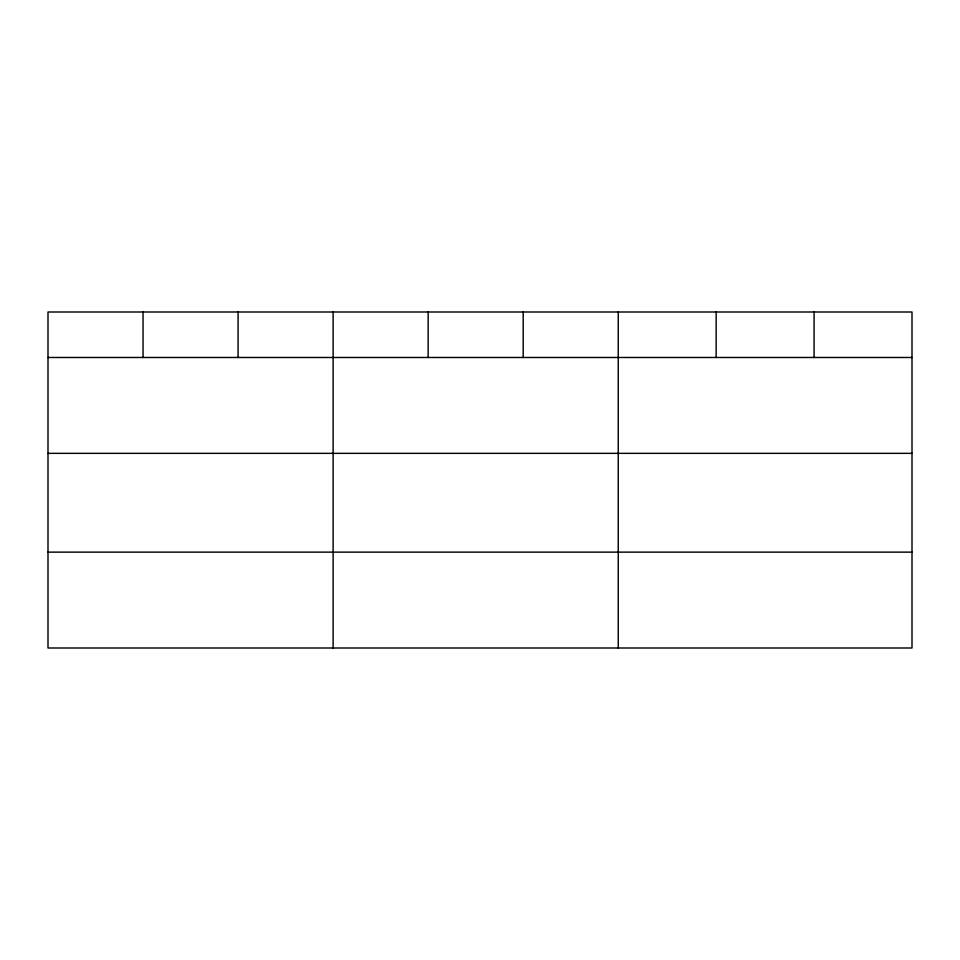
<?xml version="1.0" encoding="UTF-8"?>
<svg xmlns="http://www.w3.org/2000/svg" width="960" height="960" viewBox="0 0 960 960"><rect width="100%" height="100%" fill="white"/><g stroke="black" fill="none" stroke-linecap="round" stroke-linejoin="round"><path stroke-width="1.44" d="M912 453.348L912 312L48 312L48 648L912 648L912 453.348L48 453.348M48 357.48L912 357.48M48 552.132L912 552.132M814.08 312L814.08 357.48M716.16 312L716.16 357.48M618.24 312L618.24 648M523.2 312L523.2 357.48M428.16 312L428.16 357.48M333.12 312L333.12 648M238.08 312L238.08 357.48M143.04 312L143.04 357.48"/></g></svg>
